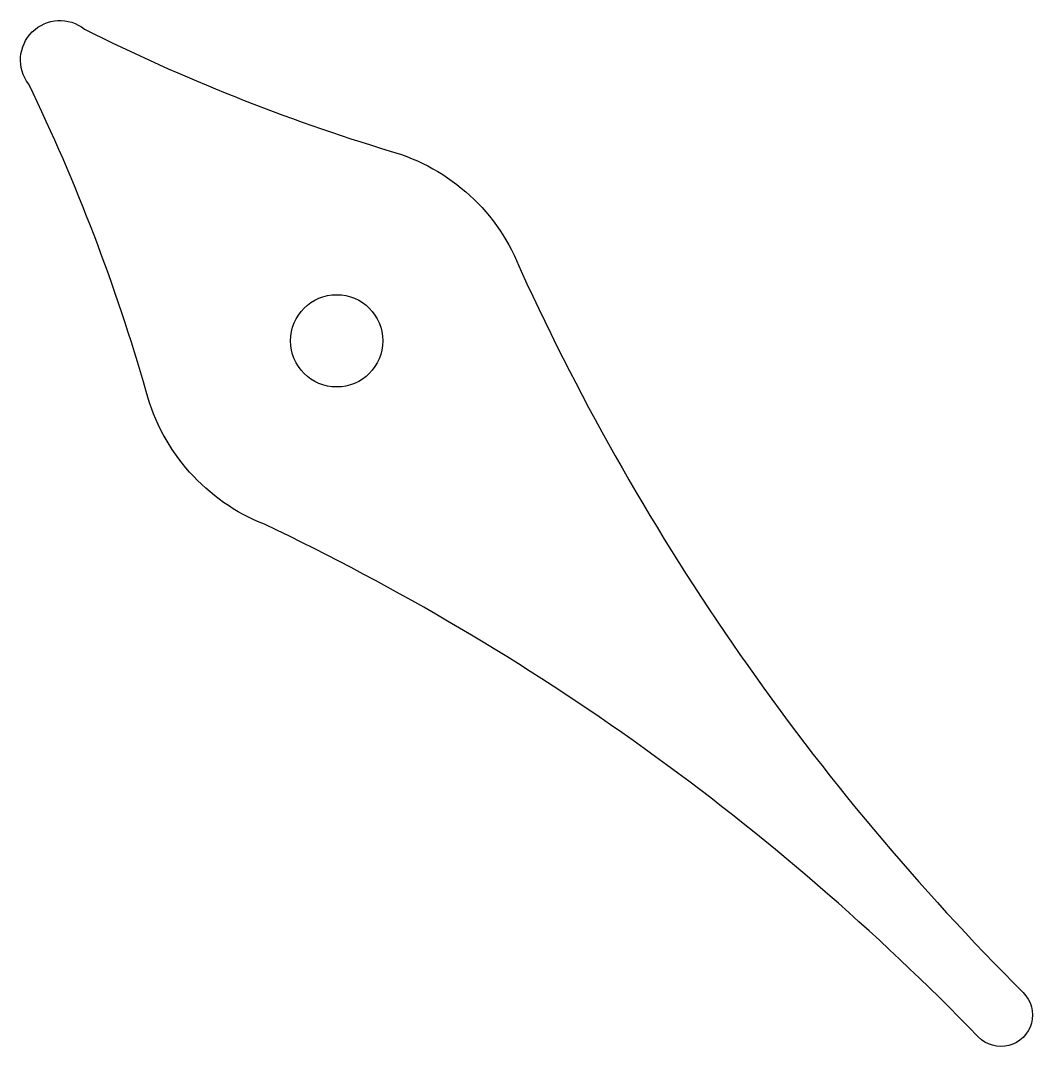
# Model space of a CAD drawing. Header units: millimetres. Extents: x -20.1 to 44.1, y -44.7 to 20.3.
import ezdxf

# ---------------------------------------------------------------- set-up
doc = ezdxf.new("R2010")
doc.units = ezdxf.units.MM
doc.layers.get('0').update_dxf_attribs({"linetype": 'CONTINUOUS'})

msp = doc.modelspace()

# ---------------------------------------------------------------- linework, layer by layer
msp.add_lwpolyline([(40.686, -44.12, 0.089553), (-4.584, -11.629, -0.238034), (-12.078, -3.22, 0.042954), (-19.531, 16.277, -0.885531), (-15.996, 19.761, 0.042954), (3.393, 12.031, -0.238034), (11.693, 4.417, 0.089553), (43.534, -41.312, -1.008643)], format="xyb", close=True)
msp.add_circle((0, 0), 2.925)

doc.saveas('drawing.dxf')
